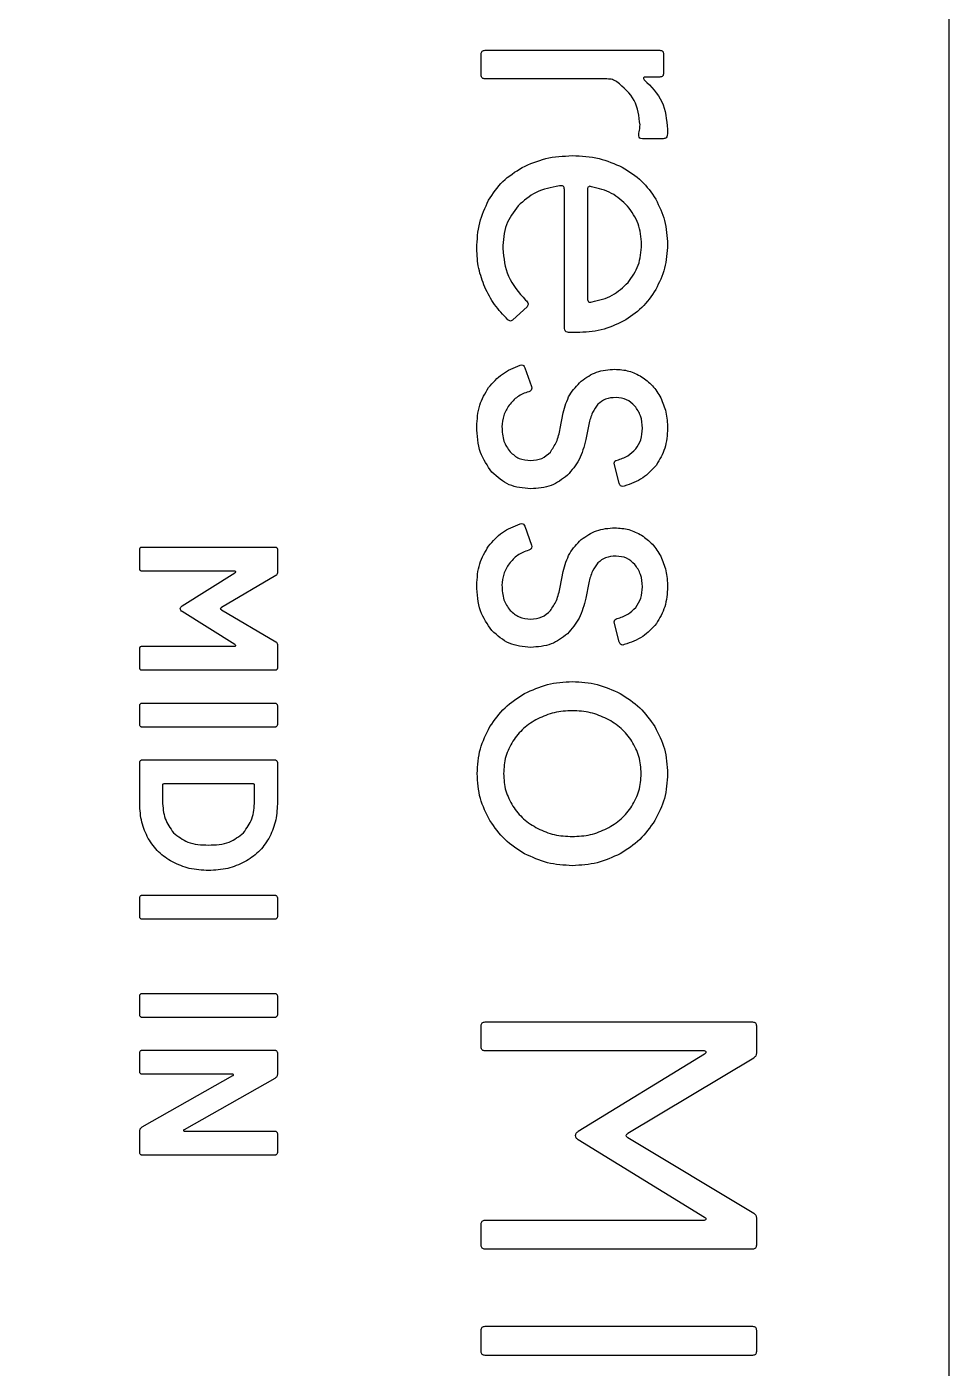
# Model space of a CAD drawing. Header units: millimetres. Extents: x 6.3 to 98.4, y -103.7 to -6.4.
# Drawn here: x 34.6 to 51.35, y -54.37 to -30.01 of the extents above; entities that cross this region are included whole.
import ezdxf

# ---------------------------------------------------------------- set-up
doc = ezdxf.new("R2010")
doc.units = ezdxf.units.MM
doc.layers.get('0').update_dxf_attribs({"linetype": 'CONTINUOUS'})

msp = doc.modelspace()

# ---------------------------------------------------------------- linework, layer by layer
for p, q in [((42.921, -30.44), (46.093, -30.44)), ((42.85, -30.89), (42.85, -30.511)), ((46.164, -30.511), (46.164, -30.854)), ((46.093, -30.926), (45.836, -30.926)), ((45.136, -30.961), (42.921, -30.961)), ((46.157, -32.047), (45.779, -32.047)), ((44.364, -35.49), (44.364, -32.968)), ((44.779, -32.983), (44.779, -34.947)), ((44.857, -32.918), (44.821, -32.911)), ((43.686, -35.097), (43.429, -35.333)), ((43.557, -36.161), (43.586, -36.154)), ((43.643, -36.204), (43.764, -36.547)), ((43.764, -36.547), (43.771, -36.576)), ((44.286, -37.311), (44.343, -37.026)), ((44.807, -37.233), (44.75, -37.511)), ((45.271, -37.968), (45.264, -37.94)), ((45.357, -38.304), (45.271, -37.968)), ((45.45, -38.354), (45.421, -38.361)), ((43.557, -39.04), (43.586, -39.033)), ((43.643, -39.083), (43.764, -39.426)), ((43.764, -39.426), (43.771, -39.454)), ((36.65, -39.859), (36.65, -39.502)), ((36.689, -39.462), (39.111, -39.462)), ((39.15, -39.502), (39.15, -39.93)), ((38.371, -39.898), (36.689, -39.898)), ((37.421, -40.527), (38.379, -39.93)), ((44.286, -40.19), (44.343, -39.904)), ((39.121, -39.98), (38.136, -40.559)), ((44.807, -40.111), (44.75, -40.39)), ((38.379, -41.23), (37.421, -40.634)), ((38.136, -40.602), (39.121, -41.18)), ((45.271, -40.847), (45.264, -40.818)), ((45.357, -41.183), (45.271, -40.847)), ((36.65, -41.659), (36.65, -41.302)), ((36.689, -41.262), (38.371, -41.262)), ((39.15, -41.23), (39.15, -41.659)), ((45.45, -41.233), (45.421, -41.24)), ((39.111, -41.698), (36.689, -41.698)), ((36.65, -42.687), (36.65, -42.337)), ((36.693, -42.295), (39.107, -42.295)), ((39.15, -42.337), (39.15, -42.687)), ((39.107, -42.73), (36.693, -42.73)), ((36.693, -43.327), (39.107, -43.327)), ((36.65, -44.127), (36.65, -43.37)), ((39.15, -43.37), (39.15, -44.127)), ((37.064, -43.784), (37.064, -44.08)), ((38.714, -43.762), (37.086, -43.762)), ((38.736, -44.08), (38.736, -43.784)), ((36.693, -45.784), (39.107, -45.784)), ((36.65, -46.177), (36.65, -45.827)), ((39.15, -45.827), (39.15, -46.177)), ((39.107, -46.22), (36.693, -46.22)), ((36.65, -47.959), (36.65, -47.609)), ((36.693, -47.566), (39.107, -47.566)), ((39.15, -47.609), (39.15, -47.959)), ((39.107, -48.002), (36.693, -48.002)), ((42.85, -48.54), (42.85, -48.154)), ((42.921, -48.083), (47.779, -48.083)), ((47.85, -48.154), (47.85, -48.647)), ((36.65, -48.991), (36.65, -48.641)), ((36.693, -48.598), (39.107, -48.598)), ((39.15, -48.641), (39.15, -49.027)), ((46.893, -48.611), (42.921, -48.611)), ((44.614, -50.068), (46.907, -48.661)), ((47.8, -48.74), (45.514, -50.111)), ((38.336, -49.034), (36.693, -49.034)), ((36.696, -49.991), (38.343, -49.059)), ((39.104, -49.109), (37.457, -50.041)), ((36.65, -50.459), (36.65, -50.073)), ((37.464, -50.066), (39.107, -50.066)), ((39.15, -50.109), (39.15, -50.459)), ((46.907, -51.633), (44.614, -50.226)), ((45.514, -50.183), (47.8, -51.554)), ((39.107, -50.502), (36.693, -50.502)), ((42.85, -52.14), (42.85, -51.754)), ((42.921, -51.683), (46.893, -51.683)), ((47.85, -51.647), (47.85, -52.14)), ((47.779, -52.211), (42.921, -52.211)), ((42.85, -54.068), (42.85, -53.683)), ((42.921, -53.611), (47.779, -53.611)), ((47.85, -53.683), (47.85, -54.068)), ((47.779, -54.14), (42.921, -54.14))]:
    msp.add_line(p, q)
msp.add_lwpolyline([(6.35, -98.694, 0.414214), (11.35, -103.694), (46.35, -103.694, 0.414214), (51.35, -98.694), (51.35, -11.35, 0.414214), (46.35, -6.35), (11.35, -6.35, 0.414214), (6.35, -11.35)], format="xyb", close=True)
for points, knots in [([(42.85, -30.511), (42.853, -30.49), (42.859, -30.449), (42.901, -30.443), (42.921, -30.44)], [0, 0, 0, 0, 0.00564703, 0.01129398, 0.01129398, 0.01129398, 0.01129398]), ([(46.093, -30.44), (46.114, -30.443), (46.155, -30.449), (46.161, -30.49), (46.164, -30.511)], [0, 0, 0, 0, 0.00564694, 0.01129398, 0.01129398, 0.01129398, 0.01129398]), ([(42.921, -30.961), (42.901, -30.958), (42.859, -30.952), (42.853, -30.911), (42.85, -30.89)], [0, 0, 0, 0, 0.00564694, 0.01129375, 0.01129375, 0.01129375, 0.01129375]), ([(45.836, -30.926), (45.827, -30.926), (45.813, -30.926), (45.804, -30.936), (45.8, -30.94)], [0, 0, 0, 0, 0.002348735, 0.003994965, 0.003994965, 0.003994965, 0.003994965]), ([(46.164, -30.854), (46.161, -30.875), (46.155, -30.917), (46.114, -30.923), (46.093, -30.926)], [0, 0, 0, 0, 0.00564704, 0.01129396, 0.01129396, 0.01129396, 0.01129396]), ([(45.314, -31.011), (45.288, -30.997), (45.233, -30.966), (45.169, -30.963), (45.136, -30.961)], [0, 0, 0, 0, 0.00886759, 0.01876823, 0.01876823, 0.01876823, 0.01876823]), ([(45.736, -31.797), (45.718, -31.639), (45.682, -31.321), (45.437, -31.115), (45.314, -31.011)], [0, 0, 0, 0, 0.04586906, 0.0922391, 0.0922391, 0.0922391, 0.0922391]), ([(45.8, -30.94), (45.799, -30.945), (45.798, -30.959), (45.808, -30.969), (45.814, -30.976)], [0, 0, 0, 0, 0.00160718, 0.004036034, 0.004036034, 0.004036034, 0.004036034]), ([(45.814, -30.976), (45.937, -31.101), (46.183, -31.351), (46.218, -31.701), (46.236, -31.876)], [0, 0, 0, 0, 0.0509807, 0.1020783, 0.1020783, 0.1020783, 0.1020783]), ([(45.714, -31.997), (45.715, -31.98), (45.716, -31.945), (45.722, -31.911), (45.725, -31.893)], [0, 0, 0, 0, 0.00509633, 0.01042512, 0.01042512, 0.01042512, 0.01042512]), ([(45.725, -31.893), (45.728, -31.877), (45.734, -31.845), (45.735, -31.812), (45.736, -31.797)], [0, 0, 0, 0, 0.005152331, 0.009713759, 0.009713759, 0.009713759, 0.009713759]), ([(46.236, -31.876), (46.236, -31.896), (46.236, -31.932), (46.231, -31.968), (46.229, -31.983)], [0, 0, 0, 0, 0.00625269, 0.01074887, 0.01074887, 0.01074887, 0.01074887]), ([(45.779, -32.047), (45.76, -32.046), (45.726, -32.044), (45.718, -32.012), (45.714, -31.997)], [0, 0, 0, 0, 0.004980858, 0.009060587, 0.009060587, 0.009060587, 0.009060587]), ([(46.229, -31.983), (46.225, -32.001), (46.218, -32.041), (46.178, -32.045), (46.157, -32.047)], [0, 0, 0, 0, 0.00514138, 0.01073438, 0.01073438, 0.01073438, 0.01073438]), ([(43.596, -32.568), (43.736, -32.506), (44.026, -32.377), (44.343, -32.362), (44.507, -32.354)], [0, 0, 0, 0, 0.04552072, 0.09429794, 0.09429794, 0.09429794, 0.09429794]), ([(44.507, -32.354), (44.671, -32.362), (44.987, -32.376), (45.275, -32.503), (45.414, -32.565)], [0, 0, 0, 0, 0.04867873, 0.0938545, 0.0938545, 0.0938545, 0.0938545]), ([(42.986, -33.165), (43.065, -33.044), (43.225, -32.801), (43.472, -32.646), (43.596, -32.568)], [0, 0, 0, 0, 0.04280517, 0.08625509, 0.08625509, 0.08625509, 0.08625509]), ([(45.414, -32.565), (45.537, -32.641), (45.781, -32.791), (45.942, -33.027), (46.021, -33.143)], [0, 0, 0, 0, 0.04286638, 0.08469979, 0.08469979, 0.08469979, 0.08469979]), ([(44.271, -32.904), (44.124, -32.931), (43.841, -32.984), (43.625, -33.174), (43.521, -33.265)], [0, 0, 0, 0, 0.04395593, 0.08461737, 0.08461737, 0.08461737, 0.08461737]), ([(44.364, -32.968), (44.36, -32.945), (44.35, -32.894), (44.298, -32.901), (44.271, -32.904)], [0, 0, 0, 0, 0.00633375, 0.01331865, 0.01331865, 0.01331865, 0.01331865]), ([(44.821, -32.911), (44.809, -32.916), (44.778, -32.928), (44.778, -32.962), (44.779, -32.983)], [0, 0, 0, 0, 0.003676991, 0.009140351, 0.009140351, 0.009140351, 0.009140351]), ([(45.511, -33.272), (45.419, -33.185), (45.233, -33.008), (44.984, -32.949), (44.857, -32.918)], [0, 0, 0, 0, 0.0372168, 0.07550296, 0.07550296, 0.07550296, 0.07550296]), ([(42.771, -34.04), (42.779, -33.882), (42.794, -33.577), (42.923, -33.299), (42.986, -33.165)], [0, 0, 0, 0, 0.04682531, 0.09084616, 0.09084616, 0.09084616, 0.09084616]), ([(43.521, -33.265), (43.44, -33.376), (43.271, -33.606), (43.253, -33.892), (43.243, -34.04)], [0, 0, 0, 0, 0.0403791, 0.08388645, 0.08388645, 0.08388645, 0.08388645]), ([(45.764, -33.968), (45.754, -33.838), (45.735, -33.582), (45.585, -33.374), (45.511, -33.272)], [0, 0, 0, 0, 0.03829621, 0.07541364, 0.07541364, 0.07541364, 0.07541364]), ([(46.021, -33.143), (46.084, -33.271), (46.211, -33.531), (46.227, -33.821), (46.236, -33.968)], [0, 0, 0, 0, 0.04219799, 0.08600906, 0.08600906, 0.08600906, 0.08600906]), ([(42.918, -34.743), (42.875, -34.631), (42.789, -34.404), (42.777, -34.162), (42.771, -34.04)], [0, 0, 0, 0, 0.03591657, 0.07226186, 0.07226186, 0.07226186, 0.07226186]), ([(43.243, -34.04), (43.261, -34.214), (43.3, -34.57), (43.536, -34.838), (43.657, -34.976)], [0, 0, 0, 0, 0.051236, 0.1046062, 0.1046062, 0.1046062, 0.1046062]), ([(45.518, -34.658), (45.59, -34.557), (45.737, -34.351), (45.755, -34.098), (45.764, -33.968)], [0, 0, 0, 0, 0.03638354, 0.07447413, 0.07447413, 0.07447413, 0.07447413]), ([(46.236, -33.968), (46.227, -34.114), (46.211, -34.401), (46.084, -34.659), (46.021, -34.786)], [0, 0, 0, 0, 0.04327941, 0.08531234, 0.08531234, 0.08531234, 0.08531234]), ([(43.336, -35.333), (43.251, -35.244), (43.082, -35.069), (42.972, -34.851), (42.918, -34.743)], [0, 0, 0, 0, 0.03657904, 0.07260482, 0.07260482, 0.07260482, 0.07260482]), ([(44.864, -35.011), (44.992, -34.98), (45.241, -34.919), (45.427, -34.743), (45.518, -34.658)], [0, 0, 0, 0, 0.03873825, 0.07545297, 0.07545297, 0.07545297, 0.07545297]), ([(46.021, -34.786), (45.943, -34.902), (45.786, -35.135), (45.55, -35.286), (45.432, -35.361)], [0, 0, 0, 0, 0.04148791, 0.083114, 0.083114, 0.083114, 0.083114]), ([(43.657, -34.976), (43.68, -34.998), (43.718, -35.035), (43.695, -35.079), (43.686, -35.097)], [0, 0, 0, 0, 0.00837016, 0.01384784, 0.01384784, 0.01384784, 0.01384784]), ([(44.779, -34.947), (44.782, -34.971), (44.79, -35.02), (44.839, -35.014), (44.864, -35.011)], [0, 0, 0, 0, 0.0062705, 0.01272138, 0.01272138, 0.01272138, 0.01272138]), ([(43.429, -35.333), (43.414, -35.345), (43.383, -35.37), (43.352, -35.345), (43.336, -35.333)], [0, 0, 0, 0, 0.00511657, 0.01054752, 0.01054752, 0.01054752, 0.01054752]), ([(44.421, -35.561), (44.405, -35.555), (44.372, -35.542), (44.367, -35.507), (44.364, -35.49)], [0, 0, 0, 0, 0.004961598, 0.009819132, 0.009819132, 0.009819132, 0.009819132]), ([(45.432, -35.361), (45.301, -35.422), (45.033, -35.546), (44.737, -35.561), (44.586, -35.568)], [0, 0, 0, 0, 0.0428279, 0.0878588, 0.0878588, 0.0878588, 0.0878588]), ([(44.586, -35.568), (44.554, -35.568), (44.499, -35.568), (44.445, -35.563), (44.421, -35.561)], [0, 0, 0, 0, 0.00946594, 0.01645084, 0.01645084, 0.01645084, 0.01645084]), ([(42.986, -36.565), (43.064, -36.476), (43.222, -36.295), (43.444, -36.206), (43.557, -36.161)], [0, 0, 0, 0, 0.03504105, 0.07085889, 0.07085889, 0.07085889, 0.07085889]), ([(43.586, -36.154), (43.599, -36.157), (43.627, -36.162), (43.637, -36.19), (43.643, -36.204)], [0, 0, 0, 0, 0.003783891, 0.00810279, 0.00810279, 0.00810279, 0.00810279]), ([(44.668, -36.447), (44.758, -36.385), (44.941, -36.257), (45.165, -36.241), (45.279, -36.233)], [0, 0, 0, 0, 0.03223806, 0.06579346, 0.06579346, 0.06579346, 0.06579346]), ([(45.279, -36.233), (45.365, -36.238), (45.536, -36.249), (45.688, -36.329), (45.764, -36.368)], [0, 0, 0, 0, 0.02558312, 0.05093082, 0.05093082, 0.05093082, 0.05093082]), ([(44.343, -37.026), (44.373, -36.912), (44.431, -36.69), (44.591, -36.526), (44.668, -36.447)], [0, 0, 0, 0, 0.03470874, 0.06736976, 0.06736976, 0.06736976, 0.06736976]), ([(45.764, -36.368), (45.834, -36.419), (45.977, -36.522), (46.066, -36.673), (46.111, -36.751)], [0, 0, 0, 0, 0.0256191, 0.05209249, 0.05209249, 0.05209249, 0.05209249]), ([(42.771, -37.276), (42.779, -37.143), (42.793, -36.888), (42.923, -36.67), (42.986, -36.565)], [0, 0, 0, 0, 0.03920706, 0.07522366, 0.07522366, 0.07522366, 0.07522366]), ([(43.714, -36.64), (43.643, -36.666), (43.502, -36.716), (43.405, -36.83), (43.357, -36.886)], [0, 0, 0, 0, 0.02241217, 0.04406739, 0.04406739, 0.04406739, 0.04406739]), ([(43.771, -36.576), (43.768, -36.589), (43.761, -36.62), (43.731, -36.633), (43.714, -36.64)], [0, 0, 0, 0, 0.004012742, 0.009066725, 0.009066725, 0.009066725, 0.009066725]), ([(45.3, -36.747), (45.234, -36.75), (45.112, -36.757), (45.016, -36.833), (44.971, -36.868)], [0, 0, 0, 0, 0.01917044, 0.03581207, 0.03581207, 0.03581207, 0.03581207]), ([(45.643, -36.901), (45.595, -36.856), (45.498, -36.766), (45.366, -36.753), (45.3, -36.747)], [0, 0, 0, 0, 0.01919634, 0.03851036, 0.03851036, 0.03851036, 0.03851036]), ([(46.111, -36.751), (46.147, -36.837), (46.222, -37.013), (46.231, -37.205), (46.236, -37.304)], [0, 0, 0, 0, 0.02778982, 0.05715284, 0.05715284, 0.05715284, 0.05715284]), ([(43.357, -36.886), (43.32, -36.947), (43.246, -37.067), (43.234, -37.207), (43.229, -37.276)], [0, 0, 0, 0, 0.02116379, 0.04150847, 0.04150847, 0.04150847, 0.04150847]), ([(44.971, -36.868), (44.935, -36.917), (44.855, -37.027), (44.824, -37.16), (44.807, -37.233)], [0, 0, 0, 0, 0.01807906, 0.04033232, 0.04033232, 0.04033232, 0.04033232]), ([(45.779, -37.304), (45.774, -37.226), (45.766, -37.079), (45.682, -36.958), (45.643, -36.901)], [0, 0, 0, 0, 0.02284258, 0.04331946, 0.04331946, 0.04331946, 0.04331946]), ([(43.046, -38.101), (42.966, -37.985), (42.795, -37.738), (42.78, -37.436), (42.771, -37.276)], [0, 0, 0, 0, 0.0413191, 0.08851914, 0.08851914, 0.08851914, 0.08851914]), ([(43.229, -37.276), (43.232, -37.367), (43.239, -37.533), (43.332, -37.67), (43.375, -37.733)], [0, 0, 0, 0, 0.02668102, 0.04887441, 0.04887441, 0.04887441, 0.04887441]), ([(44.107, -37.736), (44.147, -37.677), (44.235, -37.547), (44.268, -37.394), (44.286, -37.311)], [0, 0, 0, 0, 0.02129988, 0.04647835, 0.04647835, 0.04647835, 0.04647835]), ([(45.657, -37.679), (45.693, -37.625), (45.767, -37.512), (45.775, -37.376), (45.779, -37.304)], [0, 0, 0, 0, 0.01901872, 0.04004249, 0.04004249, 0.04004249, 0.04004249]), ([(46.236, -37.304), (46.229, -37.428), (46.215, -37.668), (46.091, -37.873), (46.032, -37.972)], [0, 0, 0, 0, 0.03669393, 0.07075415, 0.07075415, 0.07075415, 0.07075415]), ([(43.375, -37.733), (43.428, -37.779), (43.536, -37.872), (43.678, -37.884), (43.75, -37.89)], [0, 0, 0, 0, 0.02043692, 0.0416082, 0.0416082, 0.0416082, 0.0416082]), ([(43.75, -37.89), (43.821, -37.884), (43.958, -37.874), (44.059, -37.781), (44.107, -37.736)], [0, 0, 0, 0, 0.02071606, 0.03991243, 0.03991243, 0.03991243, 0.03991243]), ([(44.75, -37.511), (44.718, -37.637), (44.657, -37.878), (44.496, -38.067), (44.418, -38.158)], [0, 0, 0, 0, 0.03817357, 0.07354992, 0.07354992, 0.07354992, 0.07354992]), ([(45.321, -37.883), (45.388, -37.861), (45.516, -37.819), (45.611, -37.725), (45.657, -37.679)], [0, 0, 0, 0, 0.02069364, 0.03975262, 0.03975262, 0.03975262, 0.03975262]), ([(45.264, -37.94), (45.268, -37.927), (45.275, -37.897), (45.305, -37.888), (45.321, -37.883)], [0, 0, 0, 0, 0.003846634, 0.008638212, 0.008638212, 0.008638212, 0.008638212]), ([(46.032, -37.972), (45.955, -38.057), (45.794, -38.235), (45.567, -38.313), (45.45, -38.354)], [0, 0, 0, 0, 0.03398135, 0.07063353, 0.07063353, 0.07063353, 0.07063353]), ([(43.75, -38.404), (43.614, -38.392), (43.346, -38.369), (43.145, -38.189), (43.046, -38.101)], [0, 0, 0, 0, 0.0397491, 0.07848583, 0.07848583, 0.07848583, 0.07848583]), ([(44.418, -38.158), (44.324, -38.23), (44.127, -38.38), (43.879, -38.396), (43.75, -38.404)], [0, 0, 0, 0, 0.03470567, 0.07262028, 0.07262028, 0.07262028, 0.07262028]), ([(45.421, -38.361), (45.408, -38.358), (45.377, -38.351), (45.364, -38.321), (45.357, -38.304)], [0, 0, 0, 0, 0.004012874, 0.009066908, 0.009066908, 0.009066908, 0.009066908]), ([(42.986, -39.443), (43.064, -39.354), (43.222, -39.173), (43.444, -39.085), (43.557, -39.04)], [0, 0, 0, 0, 0.03504105, 0.07085889, 0.07085889, 0.07085889, 0.07085889]), ([(43.586, -39.033), (43.599, -39.035), (43.627, -39.041), (43.637, -39.068), (43.643, -39.083)], [0, 0, 0, 0, 0.003783891, 0.008102997, 0.008102997, 0.008102997, 0.008102997]), ([(44.668, -39.326), (44.758, -39.263), (44.941, -39.136), (45.165, -39.119), (45.279, -39.111)], [0, 0, 0, 0, 0.03223806, 0.06579346, 0.06579346, 0.06579346, 0.06579346]), ([(45.279, -39.111), (45.365, -39.117), (45.536, -39.128), (45.688, -39.207), (45.764, -39.247)], [0, 0, 0, 0, 0.02558312, 0.05093082, 0.05093082, 0.05093082, 0.05093082]), ([(42.771, -40.154), (42.779, -40.021), (42.793, -39.767), (42.923, -39.548), (42.986, -39.443)], [0, 0, 0, 0, 0.03920706, 0.07522366, 0.07522366, 0.07522366, 0.07522366]), ([(43.771, -39.454), (43.768, -39.468), (43.761, -39.499), (43.731, -39.511), (43.714, -39.518)], [0, 0, 0, 0, 0.004012964, 0.009066822, 0.009066822, 0.009066822, 0.009066822]), ([(44.343, -39.904), (44.373, -39.79), (44.431, -39.569), (44.591, -39.405), (44.668, -39.326)], [0, 0, 0, 0, 0.03470897, 0.06736999, 0.06736999, 0.06736999, 0.06736999]), ([(45.764, -39.247), (45.834, -39.298), (45.977, -39.4), (46.066, -39.552), (46.111, -39.629)], [0, 0, 0, 0, 0.02561895, 0.05209234, 0.05209234, 0.05209234, 0.05209234]), ([(36.65, -39.502), (36.65, -39.496), (36.651, -39.485), (36.658, -39.477), (36.661, -39.473)], [0, 0, 0, 0, 0.001629314, 0.003115334, 0.003115334, 0.003115334, 0.003115334]), ([(36.661, -39.473), (36.665, -39.47), (36.673, -39.463), (36.684, -39.463), (36.689, -39.462)], [0, 0, 0, 0, 0.001486003, 0.003115323, 0.003115323, 0.003115323, 0.003115323]), ([(39.111, -39.462), (39.116, -39.463), (39.127, -39.463), (39.135, -39.47), (39.139, -39.473)], [0, 0, 0, 0, 0.001629319, 0.00311531, 0.00311531, 0.00311531, 0.00311531]), ([(39.139, -39.473), (39.142, -39.477), (39.149, -39.485), (39.15, -39.496), (39.15, -39.502)], [0, 0, 0, 0, 0.001486036, 0.003115326, 0.003115326, 0.003115326, 0.003115326]), ([(43.714, -39.518), (43.643, -39.544), (43.502, -39.595), (43.405, -39.709), (43.357, -39.765)], [0, 0, 0, 0, 0.02241217, 0.04406739, 0.04406739, 0.04406739, 0.04406739]), ([(45.3, -39.626), (45.234, -39.629), (45.112, -39.636), (45.016, -39.712), (44.971, -39.747)], [0, 0, 0, 0, 0.01917048, 0.0358121, 0.0358121, 0.0358121, 0.0358121]), ([(45.643, -39.779), (45.595, -39.734), (45.498, -39.644), (45.366, -39.632), (45.3, -39.626)], [0, 0, 0, 0, 0.01919634, 0.03851041, 0.03851041, 0.03851041, 0.03851041]), ([(46.111, -39.629), (46.147, -39.715), (46.222, -39.892), (46.231, -40.084), (46.236, -40.183)], [0, 0, 0, 0, 0.02779004, 0.05715307, 0.05715307, 0.05715307, 0.05715307]), ([(36.661, -39.887), (36.658, -39.883), (36.651, -39.875), (36.65, -39.864), (36.65, -39.859)], [0, 0, 0, 0, 0.001485978, 0.003115297, 0.003115297, 0.003115297, 0.003115297]), ([(36.689, -39.898), (36.684, -39.898), (36.673, -39.897), (36.665, -39.89), (36.661, -39.887)], [0, 0, 0, 0, 0.001629349, 0.003115343, 0.003115343, 0.003115343, 0.003115343]), ([(38.393, -39.909), (38.391, -39.906), (38.386, -39.898), (38.377, -39.898), (38.371, -39.898)], [0, 0, 0, 0, 0.001075125, 0.002528624, 0.002528624, 0.002528624, 0.002528624]), ([(38.379, -39.93), (38.384, -39.927), (38.392, -39.922), (38.393, -39.913), (38.393, -39.909)], [0, 0, 0, 0, 0.001646343, 0.002732546, 0.002732546, 0.002732546, 0.002732546]), ([(39.15, -39.93), (39.149, -39.94), (39.146, -39.961), (39.13, -39.974), (39.121, -39.98)], [0, 0, 0, 0, 0.002945114, 0.005975557, 0.005975557, 0.005975557, 0.005975557]), ([(43.357, -39.765), (43.32, -39.826), (43.246, -39.946), (43.234, -40.086), (43.229, -40.154)], [0, 0, 0, 0, 0.02116379, 0.04150847, 0.04150847, 0.04150847, 0.04150847]), ([(44.971, -39.747), (44.935, -39.796), (44.855, -39.905), (44.824, -40.038), (44.807, -40.111)], [0, 0, 0, 0, 0.01807906, 0.04033255, 0.04033255, 0.04033255, 0.04033255]), ([(45.779, -40.183), (45.774, -40.105), (45.766, -39.958), (45.682, -39.836), (45.643, -39.779)], [0, 0, 0, 0, 0.02284258, 0.04331946, 0.04331946, 0.04331946, 0.04331946]), ([(43.046, -40.979), (42.966, -40.864), (42.795, -40.617), (42.78, -40.315), (42.771, -40.154)], [0, 0, 0, 0, 0.0413191, 0.08851914, 0.08851914, 0.08851914, 0.08851914]), ([(43.229, -40.154), (43.232, -40.245), (43.239, -40.412), (43.332, -40.549), (43.375, -40.611)], [0, 0, 0, 0, 0.02668102, 0.04887441, 0.04887441, 0.04887441, 0.04887441]), ([(45.657, -40.558), (45.693, -40.504), (45.767, -40.39), (45.775, -40.254), (45.779, -40.183)], [0, 0, 0, 0, 0.01901872, 0.04004249, 0.04004249, 0.04004249, 0.04004249]), ([(46.236, -40.183), (46.229, -40.307), (46.215, -40.546), (46.091, -40.752), (46.032, -40.851)], [0, 0, 0, 0, 0.03669393, 0.07075415, 0.07075415, 0.07075415, 0.07075415]), ([(44.107, -40.615), (44.147, -40.556), (44.235, -40.426), (44.268, -40.273), (44.286, -40.19)], [0, 0, 0, 0, 0.02129988, 0.04647835, 0.04647835, 0.04647835, 0.04647835]), ([(44.75, -40.39), (44.718, -40.515), (44.657, -40.756), (44.496, -40.945), (44.418, -41.036)], [0, 0, 0, 0, 0.03817357, 0.07354992, 0.07354992, 0.07354992, 0.07354992]), ([(37.386, -40.58), (37.388, -40.57), (37.393, -40.548), (37.411, -40.534), (37.421, -40.527)], [0, 0, 0, 0, 0.002908285, 0.006633758, 0.006633758, 0.006633758, 0.006633758]), ([(37.421, -40.634), (37.411, -40.627), (37.392, -40.614), (37.388, -40.591), (37.386, -40.58)], [0, 0, 0, 0, 0.003603648, 0.0066824, 0.0066824, 0.0066824, 0.0066824]), ([(38.136, -40.559), (38.13, -40.563), (38.122, -40.569), (38.116, -40.578), (38.114, -40.58)], [0, 0, 0, 0, 0.002150292, 0.003043146, 0.003043146, 0.003043146, 0.003043146]), ([(38.114, -40.58), (38.116, -40.584), (38.12, -40.594), (38.13, -40.599), (38.136, -40.602)], [0, 0, 0, 0, 0.001197894, 0.003129459, 0.003129459, 0.003129459, 0.003129459]), ([(43.375, -40.611), (43.428, -40.657), (43.536, -40.75), (43.678, -40.762), (43.75, -40.768)], [0, 0, 0, 0, 0.02043692, 0.0416082, 0.0416082, 0.0416082, 0.0416082]), ([(43.75, -40.768), (43.821, -40.763), (43.958, -40.753), (44.059, -40.66), (44.107, -40.615)], [0, 0, 0, 0, 0.02071606, 0.03991243, 0.03991243, 0.03991243, 0.03991243]), ([(45.321, -40.761), (45.388, -40.74), (45.516, -40.698), (45.611, -40.603), (45.657, -40.558)], [0, 0, 0, 0, 0.02069364, 0.03975262, 0.03975262, 0.03975262, 0.03975262]), ([(45.264, -40.818), (45.268, -40.805), (45.275, -40.775), (45.305, -40.766), (45.321, -40.761)], [0, 0, 0, 0, 0.003846634, 0.008638212, 0.008638212, 0.008638212, 0.008638212]), ([(46.032, -40.851), (45.955, -40.936), (45.794, -41.113), (45.567, -41.192), (45.45, -41.233)], [0, 0, 0, 0, 0.03398135, 0.07063353, 0.07063353, 0.07063353, 0.07063353]), ([(43.75, -41.283), (43.614, -41.271), (43.346, -41.247), (43.145, -41.068), (43.046, -40.979)], [0, 0, 0, 0, 0.0397491, 0.07848569, 0.07848569, 0.07848569, 0.07848569]), ([(44.418, -41.036), (44.324, -41.108), (44.127, -41.258), (43.879, -41.274), (43.75, -41.283)], [0, 0, 0, 0, 0.03470554, 0.07262016, 0.07262016, 0.07262016, 0.07262016]), ([(36.65, -41.302), (36.65, -41.296), (36.651, -41.285), (36.658, -41.277), (36.661, -41.273)], [0, 0, 0, 0, 0.001629344, 0.003115338, 0.003115338, 0.003115338, 0.003115338]), ([(36.661, -41.273), (36.665, -41.27), (36.673, -41.263), (36.684, -41.263), (36.689, -41.262)], [0, 0, 0, 0, 0.001485987, 0.003115306, 0.003115306, 0.003115306, 0.003115306]), ([(38.371, -41.262), (38.377, -41.262), (38.386, -41.262), (38.391, -41.255), (38.393, -41.252)], [0, 0, 0, 0, 0.001453499, 0.002528647, 0.002528647, 0.002528647, 0.002528647]), ([(38.393, -41.252), (38.393, -41.248), (38.392, -41.238), (38.384, -41.233), (38.379, -41.23)], [0, 0, 0, 0, 0.001086228, 0.002732612, 0.002732612, 0.002732612, 0.002732612]), ([(39.121, -41.18), (39.13, -41.187), (39.146, -41.199), (39.149, -41.22), (39.15, -41.23)], [0, 0, 0, 0, 0.003030506, 0.005975526, 0.005975526, 0.005975526, 0.005975526]), ([(45.421, -41.24), (45.408, -41.237), (45.377, -41.229), (45.364, -41.199), (45.357, -41.183)], [0, 0, 0, 0, 0.004012874, 0.009066908, 0.009066908, 0.009066908, 0.009066908]), ([(36.661, -41.687), (36.658, -41.683), (36.651, -41.675), (36.65, -41.664), (36.65, -41.659)], [0, 0, 0, 0, 0.001485978, 0.003115327, 0.003115327, 0.003115327, 0.003115327]), ([(36.689, -41.698), (36.684, -41.698), (36.673, -41.697), (36.665, -41.69), (36.661, -41.687)], [0, 0, 0, 0, 0.001629349, 0.003115311, 0.003115311, 0.003115311, 0.003115311]), ([(39.139, -41.687), (39.135, -41.69), (39.127, -41.697), (39.116, -41.698), (39.111, -41.698)], [0, 0, 0, 0, 0.001485987, 0.003115292, 0.003115292, 0.003115292, 0.003115292]), ([(39.15, -41.659), (39.15, -41.664), (39.149, -41.675), (39.142, -41.683), (39.139, -41.687)], [0, 0, 0, 0, 0.001629349, 0.003115335, 0.003115335, 0.003115335, 0.003115335]), ([(43.011, -42.722), (43.095, -42.601), (43.265, -42.359), (43.514, -42.201), (43.639, -42.122)], [0, 0, 0, 0, 0.04370084, 0.08766923, 0.08766923, 0.08766923, 0.08766923]), ([(43.639, -42.122), (43.775, -42.058), (44.051, -41.93), (44.354, -41.913), (44.507, -41.904)], [0, 0, 0, 0, 0.04461732, 0.09021161, 0.09021161, 0.09021161, 0.09021161]), ([(44.507, -41.904), (44.66, -41.913), (44.964, -41.93), (45.239, -42.058), (45.375, -42.122)], [0, 0, 0, 0, 0.04559435, 0.09021167, 0.09021167, 0.09021167, 0.09021167]), ([(45.375, -42.122), (45.5, -42.201), (45.75, -42.359), (45.919, -42.601), (46.004, -42.722)], [0, 0, 0, 0, 0.04396853, 0.08766917, 0.08766917, 0.08766917, 0.08766917]), ([(36.65, -42.337), (36.651, -42.332), (36.652, -42.32), (36.659, -42.311), (36.662, -42.307)], [0, 0, 0, 0, 0.00168112, 0.003352684, 0.003352684, 0.003352684, 0.003352684]), ([(36.662, -42.307), (36.667, -42.303), (36.676, -42.296), (36.687, -42.295), (36.693, -42.295)], [0, 0, 0, 0, 0.001671589, 0.003352674, 0.003352674, 0.003352674, 0.003352674]), ([(39.107, -42.295), (39.113, -42.295), (39.124, -42.296), (39.133, -42.303), (39.137, -42.307)], [0, 0, 0, 0, 0.001681096, 0.003352651, 0.003352651, 0.003352651, 0.003352651]), ([(39.137, -42.307), (39.141, -42.311), (39.148, -42.32), (39.149, -42.332), (39.15, -42.337)], [0, 0, 0, 0, 0.001671548, 0.003352673, 0.003352673, 0.003352673, 0.003352673]), ([(43.879, -42.579), (43.789, -42.632), (43.61, -42.738), (43.486, -42.904), (43.425, -42.986)], [0, 0, 0, 0, 0.03103043, 0.06149786, 0.06149786, 0.06149786, 0.06149786]), ([(44.507, -42.433), (44.396, -42.438), (44.178, -42.45), (43.977, -42.536), (43.879, -42.579)], [0, 0, 0, 0, 0.03306041, 0.06500738, 0.06500738, 0.06500738, 0.06500738]), ([(45.136, -42.579), (45.037, -42.536), (44.837, -42.45), (44.618, -42.438), (44.507, -42.433)], [0, 0, 0, 0, 0.03194702, 0.06500744, 0.06500744, 0.06500744, 0.06500744]), ([(45.589, -42.986), (45.528, -42.904), (45.404, -42.738), (45.226, -42.632), (45.136, -42.579)], [0, 0, 0, 0, 0.03046741, 0.06149784, 0.06149784, 0.06149784, 0.06149784]), ([(36.662, -42.718), (36.659, -42.713), (36.652, -42.704), (36.651, -42.693), (36.65, -42.687)], [0, 0, 0, 0, 0.001671597, 0.003352664, 0.003352664, 0.003352664, 0.003352664]), ([(36.693, -42.73), (36.687, -42.73), (36.676, -42.729), (36.667, -42.721), (36.662, -42.718)], [0, 0, 0, 0, 0.001681125, 0.003352689, 0.003352689, 0.003352689, 0.003352689]), ([(39.137, -42.718), (39.133, -42.721), (39.124, -42.729), (39.113, -42.73), (39.107, -42.73)], [0, 0, 0, 0, 0.001671589, 0.003352685, 0.003352685, 0.003352685, 0.003352685]), ([(39.15, -42.687), (39.149, -42.693), (39.148, -42.704), (39.141, -42.713), (39.137, -42.718)], [0, 0, 0, 0, 0.001681067, 0.003352664, 0.003352664, 0.003352664, 0.003352664]), ([(42.779, -43.576), (42.788, -43.423), (42.806, -43.122), (42.943, -42.854), (43.011, -42.722)], [0, 0, 0, 0, 0.0452841, 0.08931878, 0.08931878, 0.08931878, 0.08931878]), ([(46.004, -42.722), (46.071, -42.854), (46.209, -43.122), (46.227, -43.423), (46.236, -43.576)], [0, 0, 0, 0, 0.04403446, 0.0893188, 0.0893188, 0.0893188, 0.0893188]), ([(43.425, -42.986), (43.376, -43.077), (43.277, -43.261), (43.264, -43.47), (43.257, -43.576)], [0, 0, 0, 0, 0.03048826, 0.06193039, 0.06193039, 0.06193039, 0.06193039]), ([(45.757, -43.576), (45.751, -43.47), (45.738, -43.261), (45.638, -43.077), (45.589, -42.986)], [0, 0, 0, 0, 0.03144213, 0.06193038, 0.06193038, 0.06193038, 0.06193038]), ([(36.65, -43.37), (36.651, -43.364), (36.652, -43.352), (36.659, -43.344), (36.662, -43.339)], [0, 0, 0, 0, 0.001681061, 0.003352625, 0.003352625, 0.003352625, 0.003352625]), ([(36.662, -43.339), (36.667, -43.336), (36.676, -43.328), (36.687, -43.327), (36.693, -43.327)], [0, 0, 0, 0, 0.001671556, 0.003352663, 0.003352663, 0.003352663, 0.003352663]), ([(39.107, -43.327), (39.113, -43.327), (39.124, -43.328), (39.133, -43.336), (39.137, -43.339)], [0, 0, 0, 0, 0.001681085, 0.003352707, 0.003352707, 0.003352707, 0.003352707]), ([(39.137, -43.339), (39.141, -43.344), (39.148, -43.352), (39.149, -43.364), (39.15, -43.37)], [0, 0, 0, 0, 0.001671548, 0.003352614, 0.003352614, 0.003352614, 0.003352614]), ([(43.011, -44.429), (42.943, -44.297), (42.806, -44.029), (42.788, -43.728), (42.779, -43.576)], [0, 0, 0, 0, 0.04403468, 0.08931878, 0.08931878, 0.08931878, 0.08931878]), ([(43.257, -43.576), (43.264, -43.682), (43.277, -43.89), (43.376, -44.074), (43.425, -44.165)], [0, 0, 0, 0, 0.0314419, 0.06193035, 0.06193035, 0.06193035, 0.06193035]), ([(45.589, -44.165), (45.638, -44.074), (45.738, -43.89), (45.751, -43.682), (45.757, -43.576)], [0, 0, 0, 0, 0.03048847, 0.06193036, 0.06193036, 0.06193036, 0.06193036]), ([(46.236, -43.576), (46.227, -43.728), (46.209, -44.029), (46.071, -44.297), (46.004, -44.429)], [0, 0, 0, 0, 0.0452841, 0.08931879, 0.08931879, 0.08931879, 0.08931879]), ([(37.086, -43.762), (37.079, -43.763), (37.067, -43.765), (37.065, -43.778), (37.064, -43.784)], [0, 0, 0, 0, 0.001694088, 0.003388147, 0.003388147, 0.003388147, 0.003388147]), ([(38.736, -43.784), (38.735, -43.778), (38.733, -43.765), (38.721, -43.763), (38.714, -43.762)], [0, 0, 0, 0, 0.001694055, 0.003388129, 0.003388129, 0.003388129, 0.003388129]), ([(37.064, -44.08), (37.071, -44.188), (37.085, -44.396), (37.206, -44.566), (37.264, -44.648)], [0, 0, 0, 0, 0.03173564, 0.0612741, 0.0612741, 0.0612741, 0.0612741]), ([(38.536, -44.648), (38.594, -44.566), (38.715, -44.396), (38.729, -44.188), (38.736, -44.08)], [0, 0, 0, 0, 0.02953845, 0.06127409, 0.06127409, 0.06127409, 0.06127409]), ([(36.805, -44.752), (36.76, -44.655), (36.667, -44.457), (36.656, -44.239), (36.65, -44.127)], [0, 0, 0, 0, 0.03160146, 0.06495342, 0.06495342, 0.06495342, 0.06495342]), ([(39.15, -44.127), (39.144, -44.239), (39.133, -44.457), (39.04, -44.655), (38.995, -44.752)], [0, 0, 0, 0, 0.03335196, 0.06495342, 0.06495342, 0.06495342, 0.06495342]), ([(43.425, -44.165), (43.486, -44.247), (43.61, -44.413), (43.789, -44.519), (43.879, -44.572)], [0, 0, 0, 0, 0.03046743, 0.06149786, 0.06149786, 0.06149786, 0.06149786]), ([(45.136, -44.572), (45.226, -44.519), (45.404, -44.413), (45.528, -44.247), (45.589, -44.165)], [0, 0, 0, 0, 0.03103043, 0.06149784, 0.06149784, 0.06149784, 0.06149784]), ([(43.639, -45.029), (43.514, -44.95), (43.265, -44.792), (43.095, -44.55), (43.011, -44.429)], [0, 0, 0, 0, 0.04396839, 0.08766923, 0.08766923, 0.08766923, 0.08766923]), ([(43.879, -44.572), (43.977, -44.615), (44.178, -44.702), (44.396, -44.713), (44.507, -44.718)], [0, 0, 0, 0, 0.03194697, 0.06500738, 0.06500738, 0.06500738, 0.06500738]), ([(44.507, -44.718), (44.618, -44.713), (44.837, -44.702), (45.037, -44.615), (45.136, -44.572)], [0, 0, 0, 0, 0.03306044, 0.06500738, 0.06500738, 0.06500738, 0.06500738]), ([(46.004, -44.429), (45.919, -44.55), (45.75, -44.792), (45.5, -44.95), (45.375, -45.029)], [0, 0, 0, 0, 0.04370064, 0.08766917, 0.08766917, 0.08766917, 0.08766917]), ([(37.245, -45.18), (37.156, -45.124), (36.978, -45.013), (36.863, -44.838), (36.805, -44.752)], [0, 0, 0, 0, 0.03118103, 0.06200416, 0.06200416, 0.06200416, 0.06200416]), ([(37.264, -44.648), (37.347, -44.714), (37.532, -44.86), (37.769, -44.868), (37.9, -44.873)], [0, 0, 0, 0, 0.03090638, 0.06900251, 0.06900251, 0.06900251, 0.06900251]), ([(37.9, -44.873), (38.031, -44.868), (38.268, -44.86), (38.453, -44.714), (38.536, -44.648)], [0, 0, 0, 0, 0.03809612, 0.06900254, 0.06900254, 0.06900254, 0.06900254]), ([(38.995, -44.752), (38.937, -44.838), (38.822, -45.013), (38.644, -45.124), (38.555, -45.18)], [0, 0, 0, 0, 0.03082313, 0.06200418, 0.06200418, 0.06200418, 0.06200418]), ([(44.507, -45.247), (44.354, -45.238), (44.051, -45.221), (43.775, -45.093), (43.639, -45.029)], [0, 0, 0, 0, 0.04559429, 0.09021161, 0.09021161, 0.09021161, 0.09021161]), ([(45.375, -45.029), (45.239, -45.093), (44.964, -45.221), (44.66, -45.238), (44.507, -45.247)], [0, 0, 0, 0, 0.04461732, 0.09021167, 0.09021167, 0.09021167, 0.09021167]), ([(37.9, -45.334), (37.782, -45.328), (37.554, -45.318), (37.345, -45.225), (37.245, -45.18)], [0, 0, 0, 0, 0.03516556, 0.06784309, 0.06784309, 0.06784309, 0.06784309]), ([(38.555, -45.18), (38.455, -45.225), (38.246, -45.318), (38.018, -45.328), (37.9, -45.334)], [0, 0, 0, 0, 0.03267749, 0.06784306, 0.06784306, 0.06784306, 0.06784306]), ([(36.662, -45.796), (36.667, -45.793), (36.676, -45.785), (36.687, -45.784), (36.693, -45.784)], [0, 0, 0, 0, 0.001671556, 0.003352663, 0.003352663, 0.003352663, 0.003352663]), ([(39.107, -45.784), (39.113, -45.784), (39.124, -45.785), (39.133, -45.793), (39.137, -45.796)], [0, 0, 0, 0, 0.001681107, 0.003352663, 0.003352663, 0.003352663, 0.003352663]), ([(36.65, -45.827), (36.651, -45.821), (36.652, -45.81), (36.659, -45.801), (36.662, -45.796)], [0, 0, 0, 0, 0.001680944, 0.003352607, 0.003352607, 0.003352607, 0.003352607]), ([(39.137, -45.796), (39.141, -45.801), (39.148, -45.81), (39.149, -45.821), (39.15, -45.827)], [0, 0, 0, 0, 0.001671548, 0.003352614, 0.003352614, 0.003352614, 0.003352614]), ([(36.662, -46.207), (36.659, -46.203), (36.652, -46.194), (36.651, -46.182), (36.65, -46.177)], [0, 0, 0, 0, 0.001671646, 0.003352713, 0.003352713, 0.003352713, 0.003352713]), ([(36.693, -46.22), (36.687, -46.219), (36.676, -46.218), (36.667, -46.211), (36.662, -46.207)], [0, 0, 0, 0, 0.001681136, 0.003352667, 0.003352667, 0.003352667, 0.003352667]), ([(39.137, -46.207), (39.133, -46.211), (39.124, -46.218), (39.113, -46.219), (39.107, -46.22)], [0, 0, 0, 0, 0.001671556, 0.003352663, 0.003352663, 0.003352663, 0.003352663]), ([(39.15, -46.177), (39.149, -46.182), (39.148, -46.194), (39.141, -46.203), (39.137, -46.207)], [0, 0, 0, 0, 0.001681067, 0.003352713, 0.003352713, 0.003352713, 0.003352713]), ([(36.65, -47.609), (36.651, -47.603), (36.652, -47.592), (36.659, -47.583), (36.662, -47.578)], [0, 0, 0, 0, 0.001681061, 0.003352625, 0.003352625, 0.003352625, 0.003352625]), ([(36.662, -47.578), (36.667, -47.575), (36.676, -47.567), (36.687, -47.566), (36.693, -47.566)], [0, 0, 0, 0, 0.001671556, 0.003352663, 0.003352663, 0.003352663, 0.003352663]), ([(39.107, -47.566), (39.113, -47.566), (39.124, -47.567), (39.133, -47.575), (39.137, -47.578)], [0, 0, 0, 0, 0.001681107, 0.003352663, 0.003352663, 0.003352663, 0.003352663]), ([(39.137, -47.578), (39.141, -47.583), (39.148, -47.592), (39.149, -47.603), (39.15, -47.609)], [0, 0, 0, 0, 0.001671548, 0.003352614, 0.003352614, 0.003352614, 0.003352614]), ([(36.662, -47.989), (36.659, -47.985), (36.652, -47.976), (36.651, -47.965), (36.65, -47.959)], [0, 0, 0, 0, 0.001671646, 0.003352713, 0.003352713, 0.003352713, 0.003352713]), ([(39.15, -47.959), (39.149, -47.965), (39.148, -47.976), (39.141, -47.985), (39.137, -47.989)], [0, 0, 0, 0, 0.001681067, 0.003352713, 0.003352713, 0.003352713, 0.003352713]), ([(36.693, -48.002), (36.687, -48.001), (36.676, -48), (36.667, -47.993), (36.662, -47.989)], [0, 0, 0, 0, 0.001681136, 0.003352667, 0.003352667, 0.003352667, 0.003352667]), ([(39.137, -47.989), (39.133, -47.993), (39.124, -48), (39.113, -48.001), (39.107, -48.002)], [0, 0, 0, 0, 0.001671556, 0.003352663, 0.003352663, 0.003352663, 0.003352663]), ([(42.85, -48.154), (42.853, -48.133), (42.859, -48.092), (42.901, -48.086), (42.921, -48.083)], [0, 0, 0, 0, 0.00564658, 0.01129352, 0.01129352, 0.01129352, 0.01129352]), ([(47.779, -48.083), (47.799, -48.086), (47.841, -48.092), (47.847, -48.133), (47.85, -48.154)], [0, 0, 0, 0, 0.00564697, 0.01129355, 0.01129355, 0.01129355, 0.01129355]), ([(36.65, -48.641), (36.651, -48.635), (36.652, -48.624), (36.659, -48.615), (36.662, -48.611)], [0, 0, 0, 0, 0.001681061, 0.003352625, 0.003352625, 0.003352625, 0.003352625]), ([(36.662, -48.611), (36.667, -48.607), (36.676, -48.6), (36.687, -48.599), (36.693, -48.598)], [0, 0, 0, 0, 0.001671556, 0.003352663, 0.003352663, 0.003352663, 0.003352663]), ([(39.107, -48.598), (39.113, -48.599), (39.124, -48.6), (39.133, -48.607), (39.137, -48.611)], [0, 0, 0, 0, 0.001681107, 0.003352663, 0.003352663, 0.003352663, 0.003352663]), ([(39.137, -48.611), (39.141, -48.615), (39.148, -48.624), (39.149, -48.635), (39.15, -48.641)], [0, 0, 0, 0, 0.001671548, 0.003352614, 0.003352614, 0.003352614, 0.003352614]), ([(42.921, -48.611), (42.901, -48.608), (42.859, -48.602), (42.853, -48.561), (42.85, -48.54)], [0, 0, 0, 0, 0.00564694, 0.01129352, 0.01129352, 0.01129352, 0.01129352]), ([(46.936, -48.629), (46.931, -48.624), (46.92, -48.611), (46.903, -48.611), (46.893, -48.611)], [0, 0, 0, 0, 0.001958619, 0.004850418, 0.004850418, 0.004850418, 0.004850418]), ([(46.907, -48.661), (46.917, -48.658), (46.934, -48.652), (46.935, -48.635), (46.936, -48.629)], [0, 0, 0, 0, 0.002924658, 0.004657962, 0.004657962, 0.004657962, 0.004657962]), ([(47.85, -48.647), (47.848, -48.665), (47.843, -48.703), (47.815, -48.727), (47.8, -48.74)], [0, 0, 0, 0, 0.00532718, 0.010889, 0.010889, 0.010889, 0.010889]), ([(36.662, -49.021), (36.659, -49.017), (36.652, -49.008), (36.651, -48.997), (36.65, -48.991)], [0, 0, 0, 0, 0.001671646, 0.003352713, 0.003352713, 0.003352713, 0.003352713]), ([(36.693, -49.034), (36.687, -49.033), (36.676, -49.032), (36.667, -49.025), (36.662, -49.021)], [0, 0, 0, 0, 0.001681136, 0.003352667, 0.003352667, 0.003352667, 0.003352667]), ([(38.355, -49.043), (38.354, -49.04), (38.349, -49.034), (38.341, -49.034), (38.336, -49.034)], [0, 0, 0, 0, 0.000886201, 0.002287979, 0.002287979, 0.002287979, 0.002287979]), ([(38.343, -49.059), (38.347, -49.057), (38.354, -49.053), (38.355, -49.046), (38.355, -49.043)], [0, 0, 0, 0, 0.001276787, 0.002153842, 0.002153842, 0.002153842, 0.002153842]), ([(39.139, -49.075), (39.135, -49.081), (39.125, -49.095), (39.111, -49.104), (39.104, -49.109)], [0, 0, 0, 0, 0.002321846, 0.004973849, 0.004973849, 0.004973849, 0.004973849]), ([(39.15, -49.027), (39.15, -49.036), (39.149, -49.052), (39.142, -49.068), (39.139, -49.075)], [0, 0, 0, 0, 0.002647515, 0.004977933, 0.004977933, 0.004977933, 0.004977933]), ([(36.65, -50.073), (36.65, -50.064), (36.651, -50.047), (36.658, -50.032), (36.661, -50.025)], [0, 0, 0, 0, 0.00264763, 0.004977941, 0.004977941, 0.004977941, 0.004977941]), ([(36.661, -50.025), (36.665, -50.018), (36.675, -50.005), (36.689, -49.996), (36.696, -49.991)], [0, 0, 0, 0, 0.002321846, 0.004973919, 0.004973919, 0.004973919, 0.004973919]), ([(37.457, -50.041), (37.453, -50.043), (37.446, -50.046), (37.445, -50.054), (37.445, -50.057)], [0, 0, 0, 0, 0.001276858, 0.002153913, 0.002153913, 0.002153913, 0.002153913]), ([(37.445, -50.057), (37.446, -50.06), (37.451, -50.066), (37.459, -50.066), (37.464, -50.066)], [0, 0, 0, 0, 0.000886181, 0.002287989, 0.002287989, 0.002287989, 0.002287989]), ([(39.107, -50.066), (39.113, -50.066), (39.124, -50.067), (39.133, -50.075), (39.137, -50.078)], [0, 0, 0, 0, 0.001681085, 0.003352707, 0.003352707, 0.003352707, 0.003352707]), ([(39.137, -50.078), (39.141, -50.083), (39.148, -50.092), (39.149, -50.103), (39.15, -50.109)], [0, 0, 0, 0, 0.001671548, 0.003352614, 0.003352614, 0.003352614, 0.003352614]), ([(44.564, -50.147), (44.567, -50.133), (44.573, -50.1), (44.6, -50.08), (44.614, -50.068)], [0, 0, 0, 0, 0.004293001, 0.009596213, 0.009596213, 0.009596213, 0.009596213]), ([(44.614, -50.226), (44.6, -50.214), (44.573, -50.194), (44.567, -50.161), (44.564, -50.147)], [0, 0, 0, 0, 0.005303169, 0.009596188, 0.009596188, 0.009596188, 0.009596188]), ([(45.514, -50.111), (45.504, -50.117), (45.489, -50.125), (45.481, -50.141), (45.479, -50.147)], [0, 0, 0, 0, 0.003321508, 0.005159832, 0.005159832, 0.005159832, 0.005159832]), ([(45.479, -50.147), (45.481, -50.153), (45.489, -50.169), (45.504, -50.177), (45.514, -50.183)], [0, 0, 0, 0, 0.001838741, 0.005160249, 0.005160249, 0.005160249, 0.005160249]), ([(36.662, -50.489), (36.659, -50.485), (36.652, -50.476), (36.651, -50.465), (36.65, -50.459)], [0, 0, 0, 0, 0.001671646, 0.003352713, 0.003352713, 0.003352713, 0.003352713]), ([(36.693, -50.502), (36.687, -50.501), (36.676, -50.5), (36.667, -50.493), (36.662, -50.489)], [0, 0, 0, 0, 0.001681114, 0.003352645, 0.003352645, 0.003352645, 0.003352645]), ([(39.137, -50.489), (39.133, -50.493), (39.124, -50.5), (39.113, -50.501), (39.107, -50.502)], [0, 0, 0, 0, 0.001671489, 0.003352596, 0.003352596, 0.003352596, 0.003352596]), ([(39.15, -50.459), (39.149, -50.465), (39.148, -50.476), (39.141, -50.485), (39.137, -50.489)], [0, 0, 0, 0, 0.001681067, 0.003352713, 0.003352713, 0.003352713, 0.003352713]), ([(46.936, -51.665), (46.935, -51.659), (46.934, -51.642), (46.917, -51.636), (46.907, -51.633)], [0, 0, 0, 0, 0.001733305, 0.00465821, 0.00465821, 0.00465821, 0.00465821]), ([(47.8, -51.554), (47.815, -51.567), (47.843, -51.591), (47.848, -51.629), (47.85, -51.647)], [0, 0, 0, 0, 0.00556182, 0.010889, 0.010889, 0.010889, 0.010889]), ([(42.85, -51.754), (42.853, -51.733), (42.859, -51.692), (42.901, -51.686), (42.921, -51.683)], [0, 0, 0, 0, 0.00564703, 0.01129398, 0.01129398, 0.01129398, 0.01129398]), ([(46.893, -51.683), (46.903, -51.683), (46.92, -51.683), (46.931, -51.67), (46.936, -51.665)], [0, 0, 0, 0, 0.002891799, 0.004850092, 0.004850092, 0.004850092, 0.004850092]), ([(42.921, -52.211), (42.901, -52.208), (42.859, -52.202), (42.853, -52.161), (42.85, -52.14)], [0, 0, 0, 0, 0.00564694, 0.01129352, 0.01129352, 0.01129352, 0.01129352]), ([(47.85, -52.14), (47.847, -52.161), (47.841, -52.202), (47.799, -52.208), (47.779, -52.211)], [0, 0, 0, 0, 0.00564659, 0.01129353, 0.01129353, 0.01129353, 0.01129353]), ([(42.85, -53.683), (42.853, -53.662), (42.859, -53.62), (42.901, -53.614), (42.921, -53.611)], [0, 0, 0, 0, 0.00564703, 0.01129398, 0.01129398, 0.01129398, 0.01129398]), ([(47.779, -53.611), (47.799, -53.614), (47.841, -53.62), (47.847, -53.662), (47.85, -53.683)], [0, 0, 0, 0, 0.00564697, 0.011294, 0.011294, 0.011294, 0.011294]), ([(42.921, -54.14), (42.901, -54.137), (42.859, -54.131), (42.853, -54.089), (42.85, -54.068)], [0, 0, 0, 0, 0.00564694, 0.01129398, 0.01129398, 0.01129398, 0.01129398]), ([(47.85, -54.068), (47.847, -54.089), (47.841, -54.131), (47.799, -54.137), (47.779, -54.14)], [0, 0, 0, 0, 0.00564704, 0.01129398, 0.01129398, 0.01129398, 0.01129398])]:
    msp.add_open_spline(points, degree=3, knots=knots)

doc.saveas('drawing.dxf')
